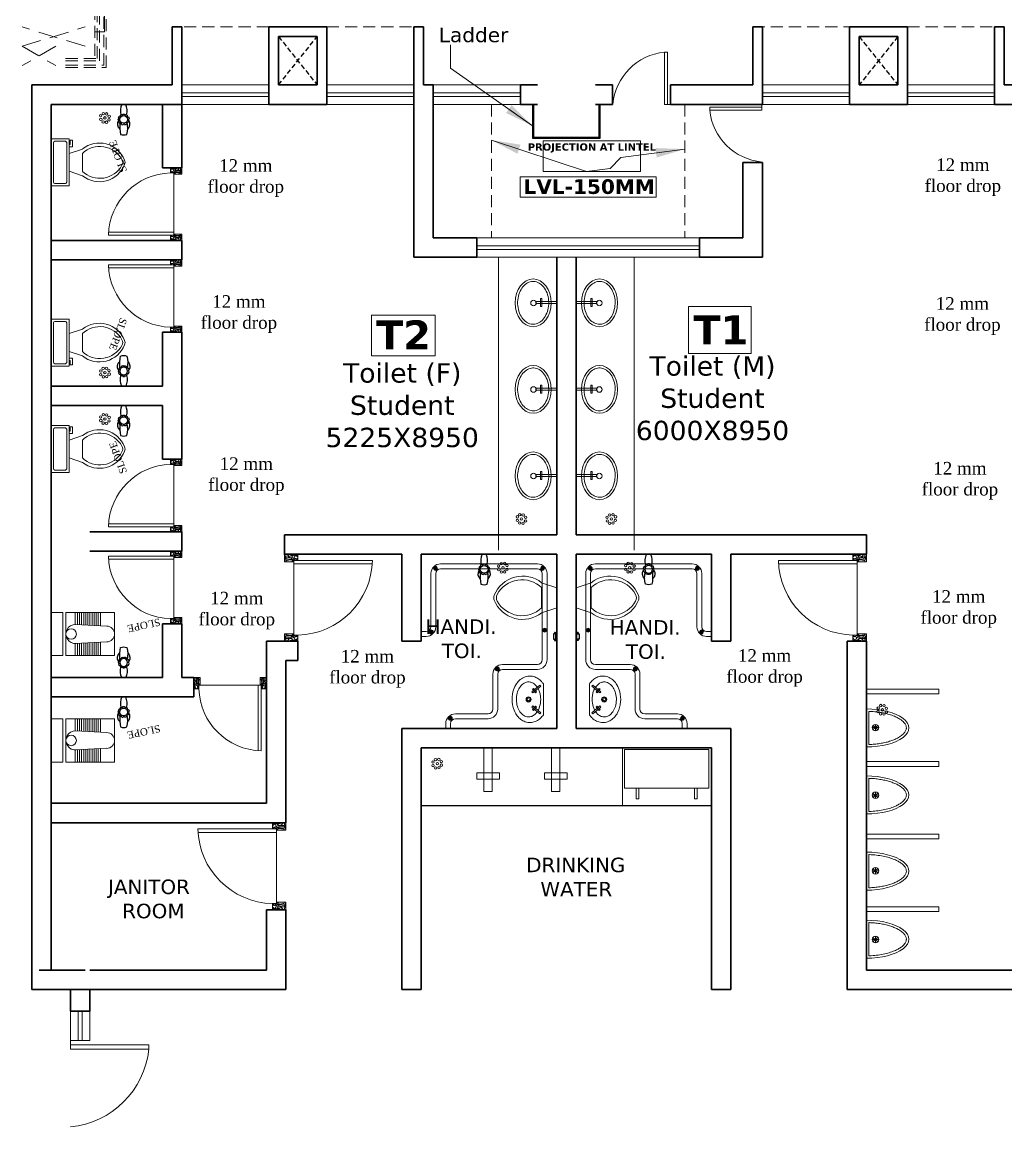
# Model space of a CAD drawing. Header units: millimetres. Extents: x -3092162 to 4513894, y -12317808 to 1849994.
# Drawn here: x -387959 to -377793, y -5833576 to -5822156 of the extents above; entities that cross this region are included whole.
import ezdxf

# ---------------------------------------------------------------- set-up
doc = ezdxf.new("R2010")
doc.units = ezdxf.units.MM
doc.header["$LTSCALE"] = 2
doc.header["$MEASUREMENT"] = 0
doc.linetypes.add('DASHED2', pattern=[0.375, 0.25, -0.125])
doc.linetypes.add('HIDDEN', pattern=[0.375, 0.25, -0.125])
for name, color, linetype, lineweight, true_color in [('AEROW', 7, 'Continuous', 15, 0x0d0d0d), ('DOT', 7, 'DASHED2', 0, 0x89067c), ('partation wall', 7, 'Continuous', 20, 0x525023)]:
    doc.layers.add(name, color=color, linetype=linetype, lineweight=lineweight, true_color=true_color)
for name, color, linetype, lineweight in [('DOOR', 27, 'Continuous', 5), ('FIXTURE', 252, 'Continuous', 0), ('glass', 5, 'Continuous', 15), ('ldr', 11, 'Continuous', 25), ('PROJ', 251, 'HIDDEN', 5), ('RAILING', 47, 'Continuous', 13), ('SILL', 74, 'Continuous', 9), ('tap', 97, 'Continuous', 25), ('taxe', 7, 'Continuous', 9), ('TEXT', 7, 'Continuous', 13), ('WAll', 250, 'Continuous', 35)]:
    doc.layers.add(name, color=color, linetype=linetype, lineweight=lineweight)
doc.layers.add('Layer3', color=36, linetype='Continuous')
doc.styles.add('INNER DIM', font='', dxfattribs={"height": 250})
doc.styles.get("Standard").update_dxf_attribs({"font": '', "height": 500})
doc.styles.add('style2', font='')
doc.styles.get('INNER DIM').set_extended_font_data('Arial Narrow', bold=True)
doc.styles.get('Standard').set_extended_font_data('Times New Roman')
doc.styles.get('style2').set_extended_font_data('Verdana')
doc.dimstyles.new('INNER DIM', dxfattribs={"dimscale": 0, "dimtxt": 250, "dimasz": 100, "dimexe": 50, "dimexo": 50, "dimgap": 50, "dimtad": 0, "dimdec": 0, "dimzin": 0, "dimdsep": 46, "dimtxsty": 'INNER DIM', "dimblk": 'ARCHTICK', "dimcen": 100, "dimdle": 50, "dimclrd": 256, "dimclre": 256, "dimclrt": 256, "dimadec": 0, "dimazin": 0, "dimtfac": 1, "dimtdec": 0, "dimtix": 1, "dimtmove": 2, "dimatfit": 3, "dimfxl": 50, "dimfxlon": 1, "dimtolj": 1, "dimtzin": 0, "dimlwd": -1, "dimlwe": -1, "dimarcsym": 1})

# ---------------------------------------------------------------- blocks, each defined once
blk = doc.blocks.new('14')
at = {"layer": 'FIXTURE', "ltscale": 15000}
for centre in [(-64.7, 9.5), (-57, 27.9), (-38.2, 36), (-38.1, 9.5), (-20.2, 27), (-12.1, 9.5), (-57, -7.8), (-38.2, -15.3), (-18.6, -8.4)]:
    blk.add_circle(centre, 6.97, dxfattribs=at)
blk = doc.blocks.new('Toilet - top')
for p, q in [((9.75, -4.5), (9.75, -1.5)), ((-4.87, -6.37), (-3.37, -6.37)), ((-4.87, -7.12), (-4.87, -6.37)), ((-2.62, -7.12), (-4.87, -7.12)), ((-3.37, -6.37), (-3.37, -6)), ((-2.62, -6), (-2.62, -7.12)), ((-0.37, -6), (-1.87, -10.5)), ((5.63, -6), (7.13, -10.5)), ((5.63, -10.5), (-0.37, -10.5))]:
    blk.add_line(p, q)
blk.add_lwpolyline([(10.5, -6), (10.5, 0), (-5.25, 0), (-5.25, -6)], close=True)
for points in [[(-4.5, -1.5), (-4.5, -4.5)], [(9, -0.75), (-3.75, -0.75)], [(-3.75, -5.25), (9, -5.25)]]:
    blk.add_lwpolyline(points)
for centre, radius, start, end in [((-3.84, -1.41), 0.663, 81.8699, 188.1301), ((9.09, -1.41), 0.663, 351.8699, 98.1301), ((-3.84, -4.59), 0.663, 171.8699, 278.1301), ((9.09, -4.59), 0.663, 261.8699, 8.1301), ((5.26, -16.19), 9.13, 141.4691, 248.2606), ((5.77, -16.36), 8.5, 136.3677, 240.998), ((-0.01, -16.19), 9.13, 291.7393, 38.5307), ((-0.52, -16.36), 8.5, 299.0018, 43.6321), ((2.63, -22.05), 2, 240.998, 299.0018), ((2.63, -22.81), 2, 248.2606, 291.7393)]:
    blk.add_arc(centre, radius, start, end)
blk = doc.blocks.new('basin')
at = {"layer": 'FIXTURE', "ltscale": 100}
for p, q in [((-2211988, -6264987), (-2211773, -6264987)), ((-2211988, -6264987), (-2211773, -6264987)), ((-2211988, -6265009), (-2211988, -6264987)), ((-2211773, -6265009), (-2211988, -6265009)), ((-2211773, -6265009), (-2211988, -6265009)), ((-2211834, -6265039), (-2211834, -6264957)), ((-2211834, -6265039), (-2211834, -6264957)), ((-2211821, -6264957), (-2211834, -6264957)), ((-2211821, -6265039), (-2211834, -6265039)), ((-2211821, -6265039), (-2211834, -6265039)), ((-2211821, -6264957), (-2211821, -6265039)), ((-2211821, -6264957), (-2211821, -6265039)), ((-2211773, -6264987), (-2211773, -6265009)), ((-2211773, -6264987), (-2211773, -6265009))]:
    blk.add_line(p, q, dxfattribs=at)
blk.add_ellipse((-2211745, -6265001), major_axis=(0, -247), ratio=0.753978, dxfattribs=at)
blk.add_ellipse((-2211745, -6265001), major_axis=(0, -247), ratio=0.753978, dxfattribs=at)
at = {"layer": 'FIXTURE', "ltscale": 100, "extrusion": (0, 0, -1)}
blk.add_ellipse((-2211748, -6265002), major_axis=(20, -20), ratio=1, start_param=5.497787, end_param=11.780972, dxfattribs=at)
at = {"layer": 'FIXTURE', "ltscale": 100}
blk.add_open_spline([(-2211745, -6265222), (-2211730, -6265222), (-2211715, -6265219), (-2211683, -6265206), (-2211666, -6265195), (-2211635, -6265164), (-2211622, -6265145), (-2211601, -6265101), (-2211593, -6265076), (-2211584, -6265024), (-2211583, -6264997), (-2211588, -6264944), (-2211594, -6264919), (-2211613, -6264872), (-2211625, -6264851), (-2211654, -6264817), (-2211670, -6264803), (-2211704, -6264785), (-2211722, -6264780), (-2211757, -6264778), (-2211775, -6264782), (-2211810, -6264797), (-2211827, -6264808), (-2211857, -6264840), (-2211870, -6264859), (-2211891, -6264904), (-2211898, -6264929), (-2211906, -6264981), (-2211907, -6265008), (-2211901, -6265061), (-2211894, -6265086), (-2211875, -6265132), (-2211863, -6265153), (-2211834, -6265187), (-2211817, -6265200), (-2211783, -6265217), (-2211765, -6265222), (-2211747, -6265222), (-2211746, -6265222), (-2211745, -6265222)], degree=3, knots=[0, 0, 0, 0, 0.297002, 0.297002, 0.648161, 0.648161, 0.99932, 0.99932, 1.350478, 1.350478, 1.701637, 1.701637, 2.052795, 2.052795, 2.403954, 2.403954, 2.755113, 2.755113, 3.106271, 3.106271, 3.45743, 3.45743, 3.808588, 3.808588, 4.159747, 4.159747, 4.510906, 4.510906, 4.862064, 4.862064, 5.213223, 5.213223, 5.564381, 5.564381, 5.91554, 5.91554, 6.266699, 6.266699, 6.283185, 6.283185, 6.283185, 6.283185], dxfattribs=at)
blk.add_open_spline([(-2211745, -6265222), (-2211730, -6265222), (-2211715, -6265219), (-2211683, -6265206), (-2211666, -6265195), (-2211635, -6265164), (-2211622, -6265145), (-2211601, -6265101), (-2211593, -6265076), (-2211584, -6265024), (-2211583, -6264997), (-2211588, -6264944), (-2211594, -6264919), (-2211613, -6264872), (-2211625, -6264851), (-2211654, -6264817), (-2211670, -6264803), (-2211704, -6264785), (-2211722, -6264780), (-2211757, -6264778), (-2211775, -6264782), (-2211810, -6264797), (-2211827, -6264808), (-2211857, -6264840), (-2211870, -6264859), (-2211891, -6264904), (-2211898, -6264929), (-2211906, -6264981), (-2211907, -6265008), (-2211901, -6265061), (-2211894, -6265086), (-2211875, -6265132), (-2211863, -6265153), (-2211834, -6265187), (-2211817, -6265200), (-2211783, -6265217), (-2211765, -6265222), (-2211747, -6265222), (-2211746, -6265222), (-2211745, -6265222)], degree=3, knots=[0, 0, 0, 0, 0.297002, 0.297002, 0.648161, 0.648161, 0.99932, 0.99932, 1.350478, 1.350478, 1.701637, 1.701637, 2.052795, 2.052795, 2.403954, 2.403954, 2.755113, 2.755113, 3.106271, 3.106271, 3.45743, 3.45743, 3.808588, 3.808588, 4.159747, 4.159747, 4.510906, 4.510906, 4.862064, 4.862064, 5.213223, 5.213223, 5.564381, 5.564381, 5.91554, 5.91554, 6.266699, 6.266699, 6.283185, 6.283185, 6.283185, 6.283185], dxfattribs=at)
blk = doc.blocks.new('uri')
at = {"layer": 'FIXTURE', "ltscale": 100}
for p, q in [((1256537, -5187074), (1256537, -5186680)), ((1256512, -5187049), (1256512, -5186706)), ((1256476, -5186874), (1256410, -5186874)), ((1256419, -5186851), (1256469, -5186895)), ((1256467, -5186852), (1256419, -5186897)), ((1256443, -5186842), (1256443, -5186908))]:
    blk.add_line(p, q, dxfattribs=at)
blk.add_circle((1256443, -5186874), 33, dxfattribs=at)
blk.add_ellipse((1256537, -5186877), major_axis=(438, 0), ratio=0.449067, start_param=1.570796, end_param=4.712389, dxfattribs=at)
blk.add_open_spline([(1256512, -5186706), (1256509, -5186706), (1256507, -5186706), (1256480, -5186707), (1256456, -5186709), (1256409, -5186714), (1256386, -5186718), (1256342, -5186726), (1256321, -5186732), (1256281, -5186743), (1256263, -5186750), (1256232, -5186763), (1256220, -5186769), (1256197, -5186782), (1256187, -5186788), (1256170, -5186800), (1256164, -5186806), (1256152, -5186817), (1256147, -5186823), (1256139, -5186833), (1256136, -5186838), (1256131, -5186847), (1256129, -5186852), (1256126, -5186861), (1256125, -5186865), (1256124, -5186873), (1256124, -5186878), (1256124, -5186886), (1256125, -5186890), (1256128, -5186899), (1256129, -5186904), (1256134, -5186913), (1256136, -5186917), (1256143, -5186927), (1256147, -5186931), (1256155, -5186941), (1256160, -5186945), (1256171, -5186955), (1256177, -5186959), (1256191, -5186968), (1256198, -5186973), (1256217, -5186984), (1256229, -5186990), (1256256, -5187001), (1256270, -5187007), (1256300, -5187017), (1256316, -5187022), (1256350, -5187030), (1256367, -5187033), (1256403, -5187039), (1256421, -5187042), (1256458, -5187046), (1256477, -5187047), (1256501, -5187048), (1256507, -5187049), (1256512, -5187049)], degree=3, knots=[1.629393, 1.629393, 1.629393, 1.629393, 1.648181, 1.648181, 1.818462, 1.818462, 1.988743, 1.988743, 2.159025, 2.159025, 2.329306, 2.329306, 2.461629, 2.461629, 2.593951, 2.593951, 2.703241, 2.703241, 2.812532, 2.812532, 2.903056, 2.903056, 2.993581, 2.993581, 3.084106, 3.084106, 3.17463, 3.17463, 3.265155, 3.265155, 3.35568, 3.35568, 3.446205, 3.446205, 3.536729, 3.536729, 3.627254, 3.627254, 3.717779, 3.717779, 3.808303, 3.808303, 3.942921, 3.942921, 4.077539, 4.077539, 4.212157, 4.212157, 4.346775, 4.346775, 4.481393, 4.481393, 4.616011, 4.616011, 4.653792, 4.653792, 4.653792, 4.653792], dxfattribs=at)
blk = doc.blocks.new('A$C3DC14F32')
at = {"layer": 'DOOR', "ltscale": 100}
for p, q in [((53, 115), (53, 756.7)), ((84, 80), (84, 755.4)), ((0, 0), (0, 115)), ((53, 115), (0, 115)), ((53, 80), (53, 115)), ((697, 115), (697, 80)), ((697, 115), (750, 115)), ((750, 115), (750, 0)), ((53, 80), (697, 80)), ((65, 0), (65, 80)), ((685, 80), (685, 0)), ((65, 0), (0, 0)), ((685, 0), (750, 0))]:
    blk.add_line(p, q, dxfattribs=at)
blk.add_arc((40.3, 100), 656.9, 1.30772, 88.89343, dxfattribs=at)
for points in [[(50, 115), (28.5, 70), (14.5, 33.5), (0, 24)], [(26.5, 115), (8, 91.5), (10.5, 56), (0, 44.5)], [(7, 115), (15, 90.5), (41.5, 75), (48, 24.5), (65, 10)], [(37, 115), (40, 96), (56, 76), (65, 61)], [(743, 115), (735, 90.5), (708.5, 75), (702, 24.5), (685, 10)], [(713, 115), (710, 96), (694, 76), (685, 61)], [(700, 115), (721.5, 70), (735.5, 33.5), (750, 24)], [(723.5, 115), (742, 91.5), (739.5, 56), (750, 44.5)], [(53, 82), (32.5, 31.5), (37, 21), (0, 12)], [(0, 81), (22.5, 62.5), (25, 15), (65, 0)], [(62, 80), (49, 49), (54, 23.5), (4, 0)], [(750, 81), (727.5, 62.5), (725, 15), (685, 0)], [(688, 80), (701, 49), (696, 23.5), (746, 0)], [(697, 82), (717.5, 31.5), (713, 21), (750, 12)]]:
    blk.add_spline(points, degree=3, dxfattribs=at)
blk = doc.blocks.new('A$C600A26A3')
at = {"layer": 'FIXTURE', "lineweight": -2, "ltscale": 200}
for p, q in [((118, 288), (118, 427)), ((140, 427), (140, 289)), ((161, 427), (161, 290)), ((161, 427), (161, 290)), ((183, 427), (183, 291)), ((205, 427), (205, 292)), ((227, 427), (227, 293)), ((478, 427), (478, -23)), ((631, 427), (508, 427)), ((508, 427), (508, -23)), ((631, -23), (631, 427)), ((118, -23), (118, 117)), ((140, -23), (140, 115)), ((140, -23), (140, 115)), ((140, -23), (140, 115)), ((161, -23), (161, 114)), ((161, -23), (161, 114)), ((183, -23), (183, 113)), ((205, -23), (205, 112)), ((227, -23), (227, 111)), ((508, -23), (631, -23))]:
    blk.add_line(p, q, dxfattribs=at)
for points in [[(478, 427), (-29, 427), (-29, -23), (478, -23)], [(249, 294), (249, 427)], [(270, 295), (270, 427)], [(292, 296), (292, 427)], [(314, 297), (314, 427)], [(335, 299), (335, 427)], [(357, 299), (357, 427)], [(379, 301), (379, 427)], [(631, -23), (631, 427), (508, 427)], [(53, 284), (376, 301)], [(53, 120), (379, 103)], [(249, 110), (249, -23)], [(270, 109), (270, -23)], [(292, 108), (292, -23)], [(314, 107), (314, -23)], [(335, 106), (335, -23)], [(357, 104), (357, -23)], [(379, 103), (379, -23)]]:
    blk.add_lwpolyline(points, dxfattribs=at)
blk.add_circle((423, 202), 54.8, dxfattribs=at)
for centre, radius, start, end in [((53, 202), 82.2, 90.4267, 269.5733), ((379, 202), 98.7, 264.2326, 91.6843)]:
    blk.add_arc(centre, radius, start, end, dxfattribs=at)
blk = doc.blocks.new('1000 DOOR R')
at = {"layer": 'DOOR', "color": 252, "ltscale": 200}
for p, q in [((-900, -900), (0, -900)), ((-900, -900), (-900, -950)), ((-900, -950), (0, -950)), ((0, -1000), (0, -900))]:
    blk.add_line(p, q, dxfattribs=at)
blk.add_arc((96, -1003), 1001, 95.4612, 174.0988, dxfattribs=at)
blk = doc.blocks.new('A$C74D42F1A')
at = {"layer": 'FIXTURE', "ltscale": 0.75}
for p, q in [((600, 919), (0, 919)), ((0, 919), (0, 0)), ((600, 0), (600, 919)), ((580, 893), (183, 893)), ((183, 893), (183, 19)), ((580, 19), (580, 893)), ((72, 745), (72, 772)), ((72, 772), (183, 772)), ((183, 745), (72, 745)), ((183, 772), (183, 745)), ((183, 168), (72, 168)), ((72, 168), (72, 141)), ((72, 141), (183, 141)), ((183, 141), (183, 168)), ((0, 0), (600, 0)), ((183, 19), (580, 19))]:
    blk.add_line(p, q, dxfattribs=at)
blk = doc.blocks.new('ryr')
at = {"layer": 'tap', "ltscale": 100}
for p, q in [((1982562.6, -4956366.8), (1982560.6, -4956373.7)), ((1982569, -4956357.8), (1982576.1, -4956352.9)), ((1982583.7, -4956350.4), (1982590.2, -4956350.1)), ((1982598.2, -4956351.9), (1982604.6, -4956355.3)), ((1982610.7, -4956361.3), (1982614, -4956367.1)), ((1982561.1, -4956384.7), (1982565.1, -4956394.4)), ((1982572.8, -4956401.4), (1982582.2, -4956405.4)), ((1982601.5, -4956402.7), (1982592.8, -4956405.7)), ((1982613.7, -4956389.8), (1982610.1, -4956395.6)), ((1982616, -4956374.1), (1982616, -4956381.8)), ((1982666.3, -4956367.8), (1982666.3, -4956388.4))]:
    blk.add_line(p, q, dxfattribs=at)
blk.add_circle((1982588.3, -4956378.1), 20, dxfattribs=at)
for centre, radius, start, end in [((1982556.2, -4956378.1), 48, 160.1952, 199.8048), ((1982547.7, -4956509), 151.7, 81.7623, 103.9834), ((1982564.4, -4956380.5), 34.6, 56.5528, 138.7143), ((1982563.2, -4956360.5), 6.39, 264.6602, 25.1394), ((1982579.4, -4956350.2), 4.3, 217.9729, 357.2544), ((1982594.6, -4956348.9), 4.62, 195.6991, 319.6996), ((1982608.8, -4956357.1), 4.58, 156.5927, 294.6638), ((1982615.4, -4956370.5), 3.66, 111.8615, 279.3097), ((1982633.1, -4956440.8), 80.2, 65.5625, 105.3327), ((1982547.7, -4956247.1), 151.7, 256.0166, 279.8379), ((1982564.4, -4956375.7), 34.6, 221.3317, 306.2699), ((1982556.9, -4956379.4), 6.73, 307.8899, 56.9197), ((1982568.6, -4956398.3), 5.26, 323.2148, 132.0605), ((1982587.4, -4956410.2), 7.04, 39.9617, 136.8268), ((1982588.3, -4956378.1), 28, 279.2436, 279.2439), ((1982607.8, -4956401.6), 6.38, 69.0303, 190.3369), ((1982633.1, -4956315.4), 80.2, 254.6673, 294.4375), ((1982616.8, -4956386.3), 4.61, 99.2597, 228.4484)]:
    blk.add_arc(centre, radius, start, end, dxfattribs=at)
blk = doc.blocks.new('_ArchTick')
at = {"color": 0, "linetype": 'ByBlock', "const_width": 0.15}
blk.add_lwpolyline([(-0.5, -0.5), (0.5, 0.5)], dxfattribs=at)
blk = doc.blocks.new('zzzz')
at = {"layer": 'FIXTURE', "ltscale": 100}
blk.add_lwpolyline([(-1588667, -5737950), (-1588667, -5738401), (-1588582, -5738401), (-1588582, -5737950)], dxfattribs=at)
blk.add_lwpolyline([(-1588507, -5738208), (-1588742, -5738208), (-1588742, -5738276), (-1588507, -5738276)], close=True, dxfattribs=at)
blk = doc.blocks.new('A$C04A64DAF')
at = {"layer": 'FIXTURE', "ltscale": 200}
for p, q in [((-461, 212), (-461, -212)), ((-426, 181), (-413, 196)), ((-426, 181), (-318, 88)), ((-413, 196), (-305, 103)), ((-328, 150), (-368, 104)), ((-368, 104), (-353, 91)), ((-313, 137), (-353, 91)), ((-328, 150), (-313, 137)), ((-318, 88), (-305, 103)), ((-426, -184), (-318, -91)), ((-413, -199), (-305, -106)), ((-368, -107), (-353, -94)), ((-328, -153), (-368, -107)), ((-313, -140), (-353, -94)), ((-328, -153), (-313, -140)), ((-318, -91), (-305, -106)), ((-426, -184), (-413, -199))]:
    blk.add_line(p, q, dxfattribs=at)
for centre, radius in [((-259, -2), 35.3), ((-259, -2), 30.3), ((-278, 1), 3.38), ((-266, 17), 3.38), ((-246, 14), 3.38), ((-271, -17), 3.38), ((-251, -20), 3.38), ((-239, -4), 3.38)]:
    blk.add_circle(centre, radius, dxfattribs=at)
for points, knots in [([(-461, -212), (-449, -229), (-436, -245), (-404, -274), (-385, -288), (-344, -308), (-321, -314), (-275, -320), (-252, -318), (-207, -307), (-186, -297), (-147, -272), (-130, -257), (-99, -222), (-86, -203), (-52, -138), (-38, -87), (-30, 11), (-34, 59), (-54, 137), (-67, 168), (-97, 219), (-113, 239), (-149, 274), (-170, 289), (-216, 310), (-241, 317), (-288, 319), (-309, 317), (-350, 305), (-369, 296), (-404, 274), (-420, 260), (-444, 234), (-453, 223), (-461, 212)], [2.343404, 2.343404, 2.343404, 2.343404, 2.563955, 2.563955, 2.813984, 2.813984, 3.064013, 3.064013, 3.314042, 3.314042, 3.564072, 3.564072, 3.814101, 3.814101, 4.06413, 4.06413, 4.592757, 4.592757, 5.068313, 5.068313, 5.420466, 5.420466, 5.695708, 5.695708, 5.97095, 5.97095, 6.246192, 6.246192, 6.47487, 6.47487, 6.703549, 6.703549, 6.932227, 6.932227, 7.081374, 7.081374, 7.081374, 7.081374]), ([(-376, -171), (-367, -185), (-356, -196), (-332, -218), (-317, -227), (-286, -239), (-270, -242), (-233, -240), (-212, -234), (-174, -210), (-156, -193), (-126, -150), (-114, -124), (-97, -68), (-93, -38), (-92, 23), (-95, 54), (-110, 111), (-121, 137), (-150, 182), (-167, 201), (-205, 227), (-225, 235), (-261, 239), (-276, 238), (-306, 229), (-320, 222), (-347, 203), (-359, 190), (-373, 173), (-375, 169), (-377, 166)], [2.355985, 2.355985, 2.355985, 2.355985, 2.590166, 2.590166, 2.879276, 2.879276, 3.168385, 3.168385, 3.548322, 3.548322, 3.928258, 3.928258, 4.308195, 4.308195, 4.688131, 4.688131, 5.068068, 5.068068, 5.448004, 5.448004, 5.827941, 5.827941, 6.207878, 6.207878, 6.47998, 6.47998, 6.752083, 6.752083, 7.024186, 7.024186, 7.081374, 7.081374, 7.081374, 7.081374]), ([(-388, 149), (-396, 135), (-403, 119), (-414, 85), (-418, 68), (-426, 16), (-426, -18), (-416, -85), (-406, -116), (-391, -147), (-390, -149), (-388, -152)], [0.893957, 0.893957, 0.893957, 0.893957, 1.125801, 1.125801, 1.357644, 1.357644, 1.780528, 1.780528, 2.203411, 2.203411, 2.247635, 2.247635, 2.247635, 2.247635])]:
    blk.add_open_spline(points, degree=3, knots=knots, dxfattribs=at)
blk = doc.blocks.new('A$C74827424')
at = {"layer": 'Layer3'}
for p, q in [((0, 0.4), (0, 1.1)), ((2.92, 0.4), (2.92, 1.1))]:
    blk.add_line(p, q, dxfattribs=at)
for points in [[(0.51, 0.3), (0, 0.3), (0, 0.51), (0.51, 0.51)], [(2.41, 0.51), (2.92, 0.51), (2.92, 0.3), (2.41, 0.3)]]:
    blk.add_lwpolyline(points, dxfattribs=at)
blk.add_lwpolyline([(0.51, 0.81), (2.41, 0.81), (2.41, 0), (0.51, 0)], close=True, dxfattribs=at)
blk = doc.blocks.new('A$C7AA60F0C')
at = {"layer": 'FIXTURE', "ltscale": 100}
for p, q in [((403, 285), (247, 337)), ((247, 285), (247, 78)), ((403, 285), (403, 78)), ((403, 78), (247, 26)), ((394, -199), (403, -199))]:
    blk.add_line(p, q, dxfattribs=at)
at = {"layer": 'FIXTURE', "ltscale": 100, "extrusion": (0, 0, -1)}
for centre, major_axis, start_param, end_param in [((50, 90), (223, -223), 2.735616, 4.599479), ((44, 73), (208, -208), 2.862371, 4.688514), ((-178, 181), (48.9, -48.9), 1.97677, 2.735616), ((50, 273), (223, 223), 1.683704, 3.547566), ((-152, 181), (48.9, 48.9), 3.42081, 4.433168), ((44, 290), (208, -208), 0.023871, 1.850014)]:
    blk.add_ellipse(centre, major_axis=major_axis, ratio=1, start_param=start_param, end_param=end_param, dxfattribs=at)
at = {"layer": 'FIXTURE', "ltscale": 100, "xscale": -28.69686868808184, "yscale": 28.69686868808184, "zscale": 28.69686868808184, "rotation": 270}
blk.add_blockref('A$C74827424', (371, -262), dxfattribs=at)
blk = doc.blocks.new('A$C7E2B4B46')
at = {"layer": 'RAILING', "ltscale": 0.1}
h = blk.add_hatch(color=256, dxfattribs=at)
h.set_gradient(color1=(245, 10, 245), color2=(225, 9, 225), one_color=1, tint=0.46, name='CYLINDER')
h.paths.add_polyline_path([(167, -147, -1), (127, -147, -1), (167, -147)])
h = blk.add_hatch(color=256, dxfattribs=at)
h.set_gradient(color1=(245, 10, 245), color2=(225, 9, 225), one_color=1, tint=0.46, name='CYLINDER')
h.paths.add_polyline_path([(1273, -147, -1), (1233, -147, -1), (1273, -147)])
h = blk.add_hatch(color=256, dxfattribs=at)
h.set_gradient(color1=(245, 10, 245), color2=(225, 9, 225), one_color=1, tint=0.46, name='CYLINDER')
h.paths.add_polyline_path([(123, -803, -1), (83, -803, -1), (123, -803)])
h = blk.add_hatch(color=256, dxfattribs=at)
h.set_gradient(color1=(245, 10, 245), color2=(225, 9, 225), one_color=1, tint=0.46, name='CYLINDER')
h.paths.add_polyline_path([(1295, -785, -1), (1255, -785, -1), (1295, -785)])
h = blk.add_hatch(color=256, dxfattribs=at)
h.set_gradient(color1=(245, 10, 245), color2=(225, 9, 225), one_color=1, tint=0.46, name='CYLINDER')
h.paths.add_polyline_path([(767, -1187, -1), (807, -1187, -1), (767, -1187)])
h = blk.add_hatch(color=256, dxfattribs=at)
h.set_gradient(color1=(245, 10, 245), color2=(225, 9, 225), one_color=1, tint=0.46, name='CYLINDER')
h.paths.add_polyline_path([(320, -1697, -1), (280, -1697, -1), (320, -1697)])
at = {"layer": 'RAILING'}
for p, q in [((1200, -100), (200, -100)), ((100, -750), (100, -200)), ((150, -750), (150, -200)), ((1200, -150), (200, -150)), ((1250, -200), (1250, -1090)), ((1300, -200), (1300, -1090)), ((50, -800), (0, -800)), ((50, -850), (0, -850)), ((840, -1140), (1200, -1140)), ((740, -1600), (740, -1240)), ((790, -1600), (790, -1240)), ((840, -1190), (1200, -1190)), ((353, -1650), (690, -1650)), ((353, -1700), (690, -1700)), ((253, -1750), (253, -1800)), ((303, -1750), (303, -1800))]:
    blk.add_line(p, q, dxfattribs=at)
for centre in [(147, -147), (1253, -147), (103, -803), (1275, -785), (787, -1187), (300, -1697)]:
    blk.add_circle(centre, 20, dxfattribs=at)
for centre, radius, start, end in [((200, -200), 100, 90, 180), ((1200, -200), 100, 0, 90), ((200, -200), 50, 90, 180), ((1200, -200), 50, 0, 90), ((50, -750), 50, 270, 0), ((50, -750), 100, 270, 0), ((840, -1240), 100, 90, 180), ((1200, -1090), 100, 270, 0), ((1200, -1090), 50, 270, 0), ((840, -1240), 50, 90, 180), ((353, -1750), 100, 90, 180), ((353, -1750), 50, 90, 180), ((690, -1600), 50, 270, 0), ((690, -1600), 100, 270, 0)]:
    blk.add_arc(centre, radius, start, end, dxfattribs=at)

msp = doc.modelspace()

# ---------------------------------------------------------------- linework, layer by layer
at = {"layer": 'DOOR', "color": 252, "ltscale": 200}
for p, q in [((-387459.3, -5832681.2), (-387459.3, -5832771.2)), ((-386649.3, -5832726.2), (-387459.3, -5832726.2)), ((-386649.3, -5832771.2), (-387459.3, -5832771.2)), ((-386649.3, -5832771.2), (-386649.3, -5832726.2))]:
    msp.add_line(p, q, dxfattribs=at)
msp.add_ellipse((-387545.9, -5832678.5), major_axis=(-901.3, 9), ratio=1, start_param=1.6760542, end_param=3.0485389, dxfattribs=at)
at = {"layer": 'DOT', "ltscale": 400}
for p, q in [((-387959.3, -5822406.2), (-387309.3, -5822206.2)), ((-387309.3, -5822406.2), (-387959.3, -5822206.2)), ((-387609.3, -5822406.2), (-387959.3, -5822606.2)), ((-387959.3, -5822406.2), (-387609.3, -5822606.2))]:
    msp.add_line(p, q, dxfattribs=at)
at = {"layer": 'DOT', "lineweight": 25, "ltscale": 100}
for p, q in [((-385309.7, -5822306.2), (-384909.7, -5822806.2)), ((-385309.7, -5822806.2), (-384909.7, -5822306.2)), ((-379309.7, -5822306.2), (-378909.7, -5822806.2)), ((-378909.7, -5822306.2), (-379309.7, -5822806.2))]:
    msp.add_line(p, q, dxfattribs=at)
at = {"layer": 'glass', "ltscale": 100}
for p, q in [((-386309.8, -5822886.2), (-385409.8, -5822886.2)), ((-384809.8, -5822886.2), (-383909.6, -5822886.2)), ((-382809.7, -5822886.2), (-383709.7, -5822886.2)), ((-380309.7, -5822886.2), (-379409.7, -5822886.2)), ((-378809.7, -5822886.2), (-377909.7, -5822886.2)), ((-386309.8, -5822926.2), (-385409.8, -5822926.2)), ((-384809.8, -5822926.2), (-383909.6, -5822926.2)), ((-382809.7, -5822926.2), (-383709.7, -5822926.2)), ((-380309.7, -5822926.2), (-379409.7, -5822926.2)), ((-378809.7, -5822926.2), (-377909.7, -5822926.2)), ((-383259.7, -5824467.4), (-380959.7, -5824467.4)), ((-383259.7, -5824507.4), (-380959.7, -5824507.4)), ((-387379.3, -5832681.2), (-387379.3, -5832381.2)), ((-387339.3, -5832681.2), (-387339.3, -5832381.2))]:
    msp.add_line(p, q, dxfattribs=at)
at = {"layer": 'ldr', "ltscale": 100}
for points in [[(-382684.5, -5823006.2), (-382684.5, -5823356), (-381984.8, -5823356), (-381984.8, -5823006.2)], [(-382674.5, -5823006.2), (-382674.5, -5823346), (-381994.8, -5823346), (-381994.8, -5823006.2)]]:
    msp.add_lwpolyline(points, dxfattribs=at)
at = {"layer": 'partation wall', "ltscale": 100}
for p, q in [((-383034.7, -5824587.4), (-383034.7, -5827613.4)), ((-381634.7, -5827613.4), (-381634.7, -5824587.4)), ((-379234.7, -5829049.9), (-378484.7, -5829049.9)), ((-378484.7, -5829099.9), (-378484.7, -5829049.9)), ((-379234.7, -5829099.9), (-378484.7, -5829099.9)), ((-379234.7, -5829799.9), (-378484.7, -5829799.9)), ((-379234.7, -5829849.9), (-378484.7, -5829849.9)), ((-378484.7, -5829849.9), (-378484.7, -5829799.9)), ((-379234.7, -5830549.9), (-378484.7, -5830549.9)), ((-379234.7, -5830599.9), (-378484.7, -5830599.9)), ((-378484.7, -5830599.9), (-378484.7, -5830549.9)), ((-379234.7, -5831299.9), (-378484.7, -5831299.9)), ((-378484.7, -5831349.9), (-378484.7, -5831299.9)), ((-379234.7, -5831349.9), (-378484.7, -5831349.9))]:
    msp.add_line(p, q, dxfattribs=at)
at = {"layer": 'PROJ', "ltscale": 250}
for p, q in [((-387184.3, -5822531.2), (-387184.3, -5820031.2)), ((-387159.3, -5822556.2), (-387159.3, -5820006.2)), ((-387114.3, -5822601.2), (-387114.3, -5819961.2)), ((-387089.3, -5822626.2), (-387089.3, -5819936.2)), ((-387209.3, -5822506.2), (-387209.3, -5820056.2)), ((-385409.7, -5822206.2), (-386309.7, -5822206.2)), ((-384809.7, -5822206.2), (-383909.7, -5822206.2)), ((-380409.7, -5822206.2), (-379409.7, -5822206.2)), ((-378809.7, -5822206.2), (-377909.7, -5822206.2)), ((-387509.3, -5822531.2), (-387184.3, -5822531.2)), ((-387509.3, -5822556.2), (-387159.3, -5822556.2)), ((-387509.3, -5822601.2), (-387114.3, -5822601.2)), ((-387509.3, -5822626.2), (-387089.3, -5822626.2)), ((-383109.7, -5823006.2), (-383109.7, -5824387.4)), ((-381109.7, -5823006.2), (-381109.7, -5824387.4))]:
    msp.add_line(p, q, dxfattribs=at)
at = {"layer": 'SILL', "ltscale": 100}
for p, q in [((-387109.3, -5822256.2), (-387109.3, -5820306.6)), ((-387109.3, -5822256.2), (-387209.3, -5822256.2)), ((-386309.7, -5822806.2), (-385409.7, -5822806.2)), ((-384809.7, -5822806.2), (-383909.7, -5822806.2)), ((-382809.7, -5822806.2), (-383709.7, -5822806.2)), ((-380309.7, -5822806.2), (-379409.7, -5822806.2)), ((-378809.7, -5822806.2), (-377909.7, -5822806.2)), ((-386309.7, -5823006.2), (-385409.7, -5823006.2)), ((-384809.7, -5823006.2), (-383909.7, -5823006.2)), ((-382809.7, -5823006.2), (-383700.7, -5823006.2)), ((-380309.7, -5823006.2), (-379409.7, -5823006.2)), ((-378809.7, -5823006.2), (-377734.7, -5823006.2)), ((-383259.7, -5824387.4), (-380959.7, -5824387.4)), ((-383259.7, -5824587.4), (-380959.7, -5824587.4)), ((-387459.3, -5832681.2), (-387459.3, -5832381.2)), ((-387259.3, -5832681.2), (-387259.3, -5832381.2)), ((-387459.3, -5832681.2), (-387259.3, -5832681.2))]:
    msp.add_line(p, q, dxfattribs=at)
at = {"layer": 'taxe', "ltscale": 0.1}
msp.add_lwpolyline([(-382812.8, -5823756.9), (-381406.6, -5823756.9), (-381406.6, -5823964.2), (-382812.8, -5823964.2)], close=True, dxfattribs=at)
at = {"layer": 'TEXT', "ltscale": 100}
for points in [[(-382575.5, -5823382.8), (-381568.2, -5823382.8), (-381568.2, -5823700.5), (-382575.5, -5823700.5)], [(-381074, -5825095.5), (-380425, -5825095.5), (-380425, -5825582.7), (-381074, -5825582.7)], [(-384350.1, -5825185.9), (-383690.6, -5825185.9), (-383690.6, -5825607.3), (-384350.1, -5825607.3)]]:
    msp.add_lwpolyline(points, close=True, dxfattribs=at)
at = {"layer": 'WAll', "ltscale": 100}
for p, q in [((-386309.7, -5822206.2), (-386409.7, -5822206.2)), ((-386409.7, -5822206.2), (-386409.7, -5822806.2)), ((-386309.7, -5823662.4), (-386309.7, -5822206.2)), ((-384809.7, -5822206.2), (-385409.7, -5822206.2)), ((-385409.7, -5823006.2), (-385409.7, -5822206.2)), ((-384809.7, -5823006.2), (-384809.7, -5822206.2)), ((-383809.7, -5822206.2), (-383909.7, -5822206.2)), ((-383809.7, -5822206.2), (-383909.7, -5822206.2)), ((-383909.7, -5822206.2), (-383909.7, -5823246.2)), ((-383809.7, -5822206.2), (-383809.7, -5822806.2)), ((-380309.7, -5822206.2), (-380409.7, -5822206.2)), ((-380409.7, -5822206.2), (-380409.7, -5822806.2)), ((-380309.7, -5822206.2), (-380309.7, -5823006.2)), ((-378809.7, -5822206.2), (-379409.7, -5822206.2)), ((-378809.7, -5822206.2), (-379409.7, -5822206.2)), ((-379409.7, -5822206.2), (-379409.7, -5823006.2)), ((-378809.7, -5822206.2), (-378809.7, -5823006.2)), ((-377909.7, -5822206.2), (-377809.7, -5822206.2)), ((-377809.7, -5822206.2), (-377909.7, -5822206.2)), ((-377909.7, -5822206.2), (-377909.7, -5822206.2)), ((-377909.7, -5822206.2), (-377909.7, -5823006.2)), ((-377809.7, -5822806.2), (-377809.7, -5822206.2)), ((-384909.7, -5822306.2), (-385309.7, -5822306.2)), ((-384909.7, -5822306.2), (-385309.7, -5822306.2)), ((-385309.7, -5822806.2), (-385309.7, -5822306.2)), ((-384909.7, -5822806.2), (-384909.7, -5822306.2)), ((-378909.7, -5822306.2), (-379309.7, -5822306.2)), ((-378909.7, -5822306.2), (-379309.7, -5822306.2)), ((-379309.7, -5822306.2), (-379309.7, -5822806.2)), ((-378909.7, -5822306.2), (-378909.7, -5822806.2)), ((-377909.7, -5822806.2), (-377909.7, -5822306.2)), ((-377809.7, -5822306.2), (-377809.7, -5822806.2)), ((-386409.7, -5822806.2), (-387859.7, -5822806.2)), ((-387859.3, -5822806.2), (-387859.3, -5832156.2)), ((-384909.7, -5822806.2), (-385309.7, -5822806.2)), ((-383709.7, -5822806.2), (-383809.7, -5822806.2)), ((-383709.7, -5822806.2), (-383709.7, -5823246.2)), ((-382809.7, -5823006.2), (-382809.7, -5822806.2)), ((-382809.7, -5822806.2), (-382634.7, -5822806.2)), ((-381859.7, -5822806.2), (-382034.7, -5822806.2)), ((-381859.7, -5823006.2), (-381859.7, -5822806.2)), ((-380409.7, -5822806.2), (-381259.5, -5822806.2)), ((-381259.5, -5823006.2), (-381259.5, -5822806.2)), ((-378909.7, -5822806.2), (-379309.7, -5822806.2)), ((-376234.7, -5822806.2), (-377809.7, -5822806.2)), ((-387659.3, -5823006.2), (-387659.3, -5831956.2)), ((-386509.7, -5823006.2), (-387659.3, -5823006.2)), ((-386509.7, -5823662.4), (-386509.7, -5823006.2)), ((-386509.7, -5823006.2), (-386309.7, -5823006.2)), ((-385409.7, -5823006.2), (-384809.7, -5823006.2)), ((-383909.7, -5823006.2), (-383909.7, -5824587.4)), ((-383709.7, -5822906.2), (-383709.7, -5824387.4)), ((-382809.7, -5823006.2), (-382634.7, -5823006.2)), ((-381859.7, -5823006.2), (-382034.7, -5823006.2)), ((-380309.7, -5823006.2), (-381259.5, -5823006.2)), ((-378809.7, -5823006.2), (-379409.7, -5823006.2)), ((-376234.7, -5823006.2), (-377909.7, -5823006.2)), ((-386309.7, -5823662.4), (-386509.7, -5823662.4)), ((-380509.7, -5823606.2), (-380509.7, -5824387.4)), ((-380309.7, -5823606.2), (-380509.7, -5823606.2)), ((-380309.7, -5823606.2), (-380309.7, -5824587.4)), ((-386309.7, -5824412.4), (-387659.7, -5824412.4)), ((-386309.7, -5824612.4), (-386309.7, -5824412.4)), ((-383259.7, -5824387.4), (-383709.7, -5824387.4)), ((-383259.7, -5824387.4), (-383259.7, -5824587.4)), ((-380959.7, -5824387.4), (-380959.7, -5824587.4)), ((-380959.7, -5824387.4), (-380509.7, -5824387.4)), ((-383909.7, -5824587.4), (-383709.7, -5824587.4)), ((-383909.7, -5824587.4), (-383259.7, -5824587.4)), ((-382434.7, -5824587.4), (-382434.7, -5827456.2)), ((-382234.7, -5824587.4), (-382234.7, -5827456.2)), ((-380959.7, -5824587.4), (-380309.7, -5824587.4)), ((-386309.7, -5824612.4), (-387659.7, -5824612.4)), ((-386509.7, -5825918.7), (-386509.7, -5825362.4)), ((-386309.7, -5825362.4), (-386509.7, -5825362.4)), ((-386309.7, -5826674.9), (-386309.7, -5825362.4)), ((-386509.7, -5825918.7), (-387659.7, -5825918.7)), ((-386509.7, -5826118.7), (-387659.7, -5826118.7)), ((-386509.7, -5826674.9), (-386509.7, -5826118.7)), ((-386309.7, -5826674.9), (-386509.7, -5826674.9)), ((-386309.7, -5827424.9), (-387259.7, -5827424.9)), ((-386309.7, -5827624.9), (-386309.7, -5827424.9)), ((-385247.7, -5827661), (-385247.7, -5827456.2)), ((-382434.7, -5827456.2), (-385247.7, -5827456.2)), ((-382234.7, -5827456.2), (-379234.7, -5827456.2)), ((-379234.7, -5827656.2), (-379234.7, -5827456.2)), ((-386309.7, -5827624.9), (-387259.7, -5827624.9)), ((-384034.3, -5827656.2), (-385247.7, -5827656.2)), ((-384034.3, -5827656.2), (-384034.3, -5828556.2)), ((-383834.3, -5827656.2), (-383834.3, -5828174)), ((-383834.3, -5827656.2), (-383834.3, -5828556.2)), ((-382434.7, -5827656.2), (-383834.3, -5827656.2)), ((-382434.7, -5827656.2), (-382434.7, -5828174)), ((-382434.7, -5827656.2), (-382434.7, -5829456.2)), ((-382234.7, -5827656.2), (-382234.7, -5828174)), ((-382234.7, -5827656.2), (-382234.7, -5829456.2)), ((-380834.7, -5827656.2), (-382234.7, -5827656.2)), ((-380834.7, -5828555.4), (-380834.7, -5827656.2)), ((-380634.7, -5828556.2), (-380634.7, -5827656.2)), ((-380634.7, -5827656.2), (-379234.7, -5827656.2)), ((-386509.7, -5828931.2), (-386509.7, -5828374.9)), ((-386309.7, -5828374.9), (-386509.7, -5828374.9)), ((-386309.7, -5828931.2), (-386309.7, -5828374.9)), ((-380834.7, -5828556.2), (-380834.7, -5828374)), ((-385434.3, -5830231.2), (-385434.3, -5828556.2)), ((-385109.7, -5828556.2), (-385434.3, -5828556.2)), ((-385109.7, -5828756.2), (-385109.7, -5828556.2)), ((-383834.3, -5828556.2), (-384034.3, -5828556.2)), ((-384034.3, -5828556.2), (-383834.3, -5828556.2)), ((-380834.7, -5828556.2), (-380634.7, -5828556.2)), ((-379434.7, -5832156.2), (-379434.7, -5828556.2)), ((-379434.7, -5828556.2), (-379234.7, -5828556.2)), ((-379234.7, -5831956.2), (-379234.7, -5828556.2)), ((-385234.3, -5828774), (-385234.3, -5828756.2)), ((-385109.7, -5828756.2), (-385234.3, -5828756.2)), ((-385234.3, -5830431.2), (-385234.3, -5828774)), ((-386509.7, -5828931.2), (-387659.7, -5828931.2)), ((-387659.3, -5828931.2), (-386509.7, -5828931.2)), ((-386184.3, -5828931.2), (-386309.7, -5828931.2)), ((-386184.3, -5829131.2), (-386184.3, -5828931.2)), ((-386184.3, -5829131.2), (-387659.7, -5829131.2)), ((-382434.7, -5829456.2), (-384034.3, -5829456.2)), ((-384034.3, -5829456.2), (-384034.3, -5832156.2)), ((-382434.7, -5829456.2), (-384034.3, -5829456.2)), ((-380634.7, -5829456.2), (-382234.7, -5829456.2)), ((-380634.7, -5832156.2), (-380634.7, -5829456.2)), ((-380834.7, -5829656.2), (-383834.3, -5829656.2)), ((-383834.3, -5829656.2), (-383834.3, -5832156.2)), ((-380834.7, -5832156.2), (-380834.7, -5829656.2)), ((-386184.3, -5830231.2), (-387659.7, -5830231.2)), ((-385434.3, -5830231.2), (-387659.7, -5830231.2)), ((-385234.3, -5830431.2), (-387659.7, -5830431.2)), ((-379434.7, -5831198.8), (-379434.3, -5831198.8)), ((-385434.3, -5831956.2), (-385434.3, -5831331.2)), ((-385234.3, -5831331.2), (-385434.3, -5831331.2)), ((-385234.3, -5832156.2), (-385234.3, -5831331.2)), ((-379434.7, -5831580.8), (-379434.7, -5831780.8)), ((-387309.3, -5831956.2), (-387784.3, -5831956.2)), ((-385434.3, -5831956.2), (-387259.7, -5831956.2)), ((-379234.7, -5831956.2), (-376634.3, -5831956.2)), ((-379234.3, -5831956.2), (-376234.3, -5831956.2)), ((-385359.3, -5832156.2), (-387859.3, -5832156.2)), ((-387459.3, -5832381.2), (-387459.3, -5832156.2)), ((-387259.7, -5832156.2), (-385234.3, -5832156.2)), ((-387259.3, -5832381.2), (-387259.3, -5832156.2)), ((-383834.3, -5832156.2), (-384034.3, -5832156.2)), ((-380834.7, -5832156.2), (-380634.7, -5832156.2)), ((-379434.7, -5832156.2), (-376034.3, -5832156.2)), ((-387459.3, -5832381.2), (-387259.3, -5832381.2))]:
    msp.add_line(p, q, dxfattribs=at)
at = {"layer": 'WAll', "lineweight": 25, "ltscale": 100}
msp.add_line((-380834.7, -5830256.2), (-383834.3, -5830256.2), dxfattribs=at)

# ---------------------------------------------------------------- block references
at = {"layer": 'DOOR', "ltscale": 100, "extrusion": (0, 0, -1), "xscale": 0.5999999999997379, "yscale": 0.5999999999997379, "zscale": -0.6000000002695848}
for p, rotation in [((381859.5, -5823006.2), 270), ((380313.7, -5823606.2), 180)]:
    msp.add_blockref('1000 DOOR R', p, dxfattribs=dict(at, rotation=rotation))
at = {"layer": 'DOOR', "ltscale": 100}
for p, rotation in [((-386309.7, -5824412.4), 89.99949659371384), ((-386309.7, -5827424.9), 89.99949659371384), ((-385434.3, -5828931.2), 179.9994965937138)]:
    msp.add_blockref('A$C3DC14F32', p, dxfattribs=dict(at, rotation=rotation))
at = {"layer": 'DOOR', "ltscale": 100, "xscale": -1, "rotation": 90.00050340628617}
for p in [(-386309.7, -5824612.4), (-386309.7, -5827624.9)]:
    msp.add_blockref('A$C3DC14F32', p, dxfattribs=at)
at = {"layer": 'DOOR', "ltscale": 100, "yscale": 1.199999999953806, "zscale": 1.199999999953806}
for p, xscale, rotation in [((-385247.7, -5827656.2), 1.199999999953806, 269.9994965937138), ((-379235.1, -5827656.2), -1.199999999953806, 90.00050340628627), ((-385234.3, -5830431.2), -1.199999999953806, 90.00050340628627)]:
    msp.add_blockref('A$C3DC14F32', p, dxfattribs=dict(at, xscale=xscale, rotation=rotation))
at = {"layer": 'FIXTURE', "lineweight": 40, "yscale": 2, "zscale": 2}
for p, xscale, rotation in [((-10299665.4, -9788338.8), 2, 90.00000000000001), ((-10299665.4, -1860586.1), -2, 90), ((-10299665.4, -9791451.3), 2, 90), ((-10295940.8, -9792988.8), 2, 90.00000000000001), ((9531271.4, -9792988.8), -2, 270), ((-10299665.4, -1863598.6), -2, 90), ((-10299665.4, -9794463.8), 2, 90)]:
    msp.add_blockref('ryr', p, dxfattribs=dict(at, xscale=xscale, rotation=rotation))
at = {"layer": 'FIXTURE', "yscale": 1.8, "zscale": 1.8}
for p, xscale, rotation in [((-387144.1, -5823087.7), -1.8, 290.471190732132), ((-387144.1, -5825837.2), 1.8, 249.528809267868), ((-387144.1, -5826200.2), -1.8, 290.471190732132), ((-382839.8, -5827233.2), -1.8, 290.471190732132), ((-381829.6, -5827233.2), 1.8, 69.528809267868), ((-382949.9, -5827737.7), 1.8, 69.528809267868), ((-381719.5, -5827737.7), -1.8, 290.471190732132), ((-379029.6, -5829323.4), -1.8, 110.471190732132), ((-383629.2, -5829762.7), 1.8, 69.528809267868)]:
    msp.add_blockref('14', p, dxfattribs=dict(at, xscale=xscale, rotation=rotation))
at = {"layer": 'FIXTURE', "ltscale": 100, "extrusion": (0, 0, -1), "yscale": 30.77059217263013, "rotation": 270}
for p, xscale, zscale in [((387659.3, -5823525.4), 30.77059217263013, -30.7705921728903), ((387659.3, -5825549.5), -30.77059217263013, -30.77059217263013), ((387659.3, -5826487.9), 30.77059217263013, -30.7705921728903)]:
    msp.add_blockref('Toilet - top', p, dxfattribs=dict(at, xscale=xscale, zscale=zscale))
at = {"layer": 'FIXTURE', "ltscale": 100, "xscale": -1}
for name, p in [('basin', (-2594422.6, 439942.7)), ('basin', (-2594422.6, 439048.4)), ('basin', (-2594422.6, 438154.3)), ('A$C7AA60F0C', (-381832.2, -5828287.6))]:
    msp.add_blockref(name, p, dxfattribs=at)
at = {"layer": 'FIXTURE', "ltscale": 100}
for name, p in [('basin', (1829753.2, 439942.7)), ('basin', (1829753.2, 439048.4)), ('basin', (1829753.2, 438154.3)), ('A$C7AA60F0C', (-382837.2, -5828287.6)), ('zzzz', (1205480.6, -91706.6)), ('zzzz', (1206180.1, -91706.6))]:
    msp.add_blockref(name, p, dxfattribs=at)
at = {"layer": 'FIXTURE', "color": 0, "ltscale": 0.1, "xscale": -0.9934928603470324, "yscale": 0.9934928603470324, "zscale": 0.9934928583238972}
for p in [(-387032.7, -5828681.9), (-387032.7, -5829781.9)]:
    msp.add_blockref('A$C600A26A3', p, dxfattribs=at)
at = {"layer": 'FIXTURE', "ltscale": 100, "yscale": 0.7551307640287378, "zscale": 0.7551307640287378}
for p, xscale in [((-382920.9, -5829156.2), -0.7551307640287378), ((-381748.5, -5829156.2), 0.7551307640287378)]:
    msp.add_blockref('A$C04A64DAF', p, dxfattribs=dict(at, xscale=xscale))
at = {"layer": 'FIXTURE', "ltscale": 100, "xscale": -1, "rotation": 270}
msp.add_blockref('A$C74D42F1A', (-381754.4, -5830256.2), dxfattribs=at)
at = {"layer": 'RAILING', "ltscale": 100}
msp.add_blockref('A$C7E2B4B46', (-383834.3, -5827656.2), dxfattribs=at)
at = {"layer": 'RAILING', "ltscale": 100, "xscale": -1}
msp.add_blockref('A$C7E2B4B46', (-380835.1, -5827656.2), dxfattribs=at)
at = {"layer": 'WAll', "xscale": -1}
for p in [(877302.4, -642574.6), (877302.4, -644055.2)]:
    msp.add_blockref('uri', p, dxfattribs=at)
at = {"layer": 'WAll', "rotation": 180}
for p in [(877302.4, -11017021.6), (877302.4, -11018512.8)]:
    msp.add_blockref('uri', p, dxfattribs=at)

# ---------------------------------------------------------------- texts
at = {"layer": 'taxe', "ltscale": 0.1, "char_height": 151.2, "attachment_point": 5, "style": 'style2'}
for s, insert in [('\\pt1663.2;Ladder', (-383293.8, -5822289.5)), ('\\pt1663.2;{\\fVerdana|b1|i0|c0|p34;LVL-150MM}', (-382099.1, -5823858))]:
    msp.add_mtext(s, dxfattribs=dict(at, insert=insert))
at = {"layer": 'taxe', "color": 0, "char_height": 75}
for insert, attachment_point, rotation in [((-386932.4, -5823530), 8, 110.10181), ((-386932.4, -5825394.9), 2, 249.89819), ((-386932.4, -5826644), 8, 110.10181), ((-386709.2, -5828354.6), 8, 192.30023), ((-386709.2, -5829454.6), 8, 192.30023)]:
    msp.add_mtext('SLOPE', dxfattribs=dict(at, insert=insert, attachment_point=attachment_point, rotation=rotation))
at = {"layer": 'taxe', "color": 0, "char_height": 130}
for insert, attachment_point in [((-385647.9, -5823962.3), 8), ((-378238.1, -5823954), 8), ((-385719.4, -5825368.1), 8), ((-378242.6, -5825388.8), 8), ((-385642.1, -5827044.3), 8), ((-378268.1, -5827091.4), 8), ((-378280.6, -5828027.8), 2), ((-385740.7, -5828433.8), 8), ((-384391.3, -5829034.7), 8), ((-380286.9, -5829026.9), 8)]:
    msp.add_mtext('12 mm \\Pfloor drop', dxfattribs=dict(at, insert=insert, attachment_point=attachment_point))
at = {"layer": 'TEXT', "ltscale": 100, "attachment_point": 1, "style": 'style2'}
for s, insert, char_height, width in [('\\pi15.7519;{\\fVerdana|b1|i0|c0|p34;PROJECTION AT LINTEL}', (-382749.9, -5823409.7), 75, 1331.504), ('{\\fVerdana|b1|i0|c0|p34;T2}', (-384301.5, -5825239.4), 300, 430.49), ('{\\fVerdana|b1|i0|c0|p34;T1}', (-381022.3, -5825188.3), 300, 430.49)]:
    msp.add_mtext(s, dxfattribs=dict(at, insert=insert, char_height=char_height, width=width))
at = {"layer": 'TEXT', "lineweight": 25, "ltscale": 100, "char_height": 200, "width": 2036.527, "attachment_point": 2, "style": 'style2'}
for s, insert in [('Toilet (M) Student 6000X8950', (-380824.7, -5825610.1)), ('Toilet (F) Student 5225X8950', (-384031, -5825682.4))]:
    msp.add_mtext(s, dxfattribs=dict(at, insert=insert))
at = {"layer": 'TEXT', "lineweight": 30, "ltscale": 100, "char_height": 150, "width": 293.362, "attachment_point": 1, "style": 'style2'}
for insert in [(-383590.6, -5828329.8), (-381688.2, -5828337.6)]:
    msp.add_mtext('\\pi-199.74743;HANDI. \\P\\pi-31.89029;TOI.', dxfattribs=dict(at, insert=insert))
at = {"layer": 'TEXT', "ltscale": 100, "char_height": 150, "attachment_point": 1, "style": 'style2'}
for s, insert in [('\\pi-492.85714;DRINKING\\P\\pi-346.42857;WATER ', (-382257.2, -5830793)), ('\\pi-435.71429;JANITOR\\P\\pi-289.28571;ROOM', (-386636.1, -5831019))]:
    msp.add_mtext(s, dxfattribs=dict(at, insert=insert))

# ---------------------------------------------------------------- leaders
at = {"layer": 'AEROW', "ltscale": 100}
for points in [[(-382684.5, -5823227.6), (-383532.5, -5822631.8), (-383531.4, -5822390.9)], [(-383109.7, -5823376), (-382128.3, -5823700.5), (-381881.6, -5823670.6)], [(-381109.7, -5823468.8), (-381772.6, -5823554.7), (-381881.6, -5823670.6)]]:
    msp.add_leader(points, dimstyle='INNER DIM', override={"dimscale": 1, "dimtxt": 200, "dimasz": 300, "dimfxl": 6, "dimfxlon": 1}, dxfattribs=at)

doc.saveas('drawing.dxf')
